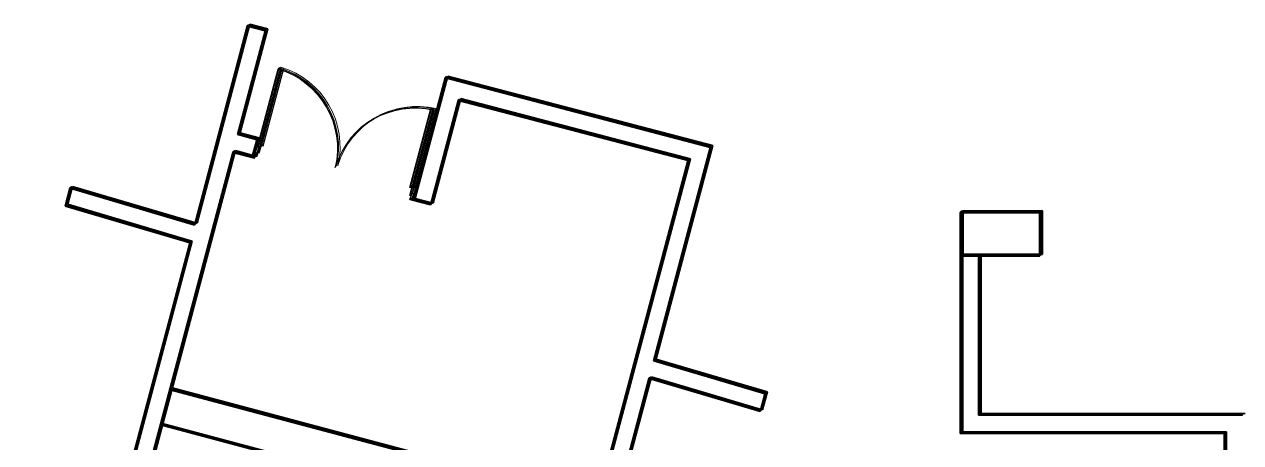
# Model space of a CAD drawing. Header units: inches. Extents: x 5 to 136470, y 9 to 138066.
# Drawn here: x 27309 to 37221, y 9719 to 13127 of the extents above; entities that cross this region are included whole.
import ezdxf

# ---------------------------------------------------------------- set-up
doc = ezdxf.new("R2010")
doc.units = ezdxf.units.IN
doc.header["$MEASUREMENT"] = 0
for name, color, linetype, lineweight in [('1', 7, 'Continuous', 35), ('A_COL', 250, 'Continuous', 40), ('A_ELE1', 250, 'Continuous', 20), ('A_WIN-DOR', 250, 'Continuous', 30)]:
    doc.layers.add(name, color=color, linetype=linetype, lineweight=lineweight)

# ---------------------------------------------------------------- blocks, each defined once
blk = doc.blocks.new('A$Cf98d7203')
for p, q in [((31968.5, 9215.7), (28489.5, 10141.1)), ((31891.4, 8925.7), (28411.1, 9851.5))]:
    blk.add_line(p, q)
at = {"layer": '1'}
for p, q in [((29120.6, 13102.6), (28689.5, 11481.9)), ((29265.7, 13064.6), (29120.6, 13102.6)), ((29265.7, 13064.6), (29040.9, 12219.2)), ((30467.9, 11684.4), (30732.9, 12680.4)), ((32893.8, 12114.5), (30732.9, 12680.4)), ((30612.9, 11645.8), (30839.4, 12497.4)), ((32710.1, 12007.5), (30839.4, 12497.4)), ((29196.8, 12177.7), (29040.9, 12219.2)), ((29158.3, 12032.7), (29196.8, 12177.7)), ((32431.3, 10376), (32893.8, 12114.5)), ((29002.3, 12074.2), (27120.8, 5000.8)), ((29179.9, 12027), (29002.3, 12074.2)), ((32710.1, 12007.5), (30605.1, 4094)), ((27674.8, 11781.8), (27636.3, 11636.7)), ((28689.5, 11481.9), (27674.8, 11781.8)), ((28651, 11336.9), (27636.3, 11636.7)), ((30612.9, 11645.8), (30467.9, 11684.4)), ((35580.1, 11581.2), (34930.1, 11581.2)), ((28651, 11336.9), (27300.1, 6258.4)), ((34930.1, 11281.2), (34930.1, 9783.4)), ((35080.1, 11231.2), (35080.1, 9933.4)), ((33337.6, 10108.2), (32431.3, 10376)), ((31071.4, 5263.5), (32392.8, 10231)), ((33299, 9963.2), (32392.8, 10231)), ((31967.5, 9215.9), (28489.5, 10141.1)), ((33337.6, 10108.2), (33299, 9963.2)), ((34930.1, 9933.4), (34930.1, 9933.4)), ((35080.1, 9933.4), (37230.1, 9933.4)), ((34930.1, 9783.4), (37080.1, 9783.4)), ((37080.1, 7031.1), (37080.1, 9783.4))]:
    blk.add_line(p, q, dxfattribs=at)
at = {"layer": 'A_COL'}
blk.add_lwpolyline([(35580.1, 11231.2), (35580.1, 11581.2), (34930.1, 11581.2), (34930.1, 11231.2)], close=True, dxfattribs=at)
at = {"layer": 'A_ELE1', "transparency": 33554687}
for centre, start, end in [((29179.5, 12105.2), 346.84668, 73.36248), ((30485.5, 11757.7), 76.84654, 163.36234)]:
    blk.add_arc(centre, 676.1, start, end, dxfattribs=at)
at = {"layer": 'A_WIN-DOR', "transparency": 33554687}
for p, q in [((29204.6, 12119.7), (29373, 12752.9)), ((29229.3, 12113.1), (29397.6, 12745.8)), ((30446.2, 11789.5), (30614.5, 12422.1)), ((30471, 11782.9), (30639.4, 12416.1)), ((29185.3, 12134.2), (29158.3, 12032.7)), ((29206.9, 12128.4), (29185.3, 12134.2)), ((29197.4, 12055.4), (29213.9, 12117.3)), ((29206.9, 12128.4), (29212.8, 12150.7)), ((29179.9, 12027), (29188.1, 12057.9)), ((29188.1, 12057.9), (29197.4, 12055.4)), ((29837.8, 11951.3), (29840.1, 11960)), ((29837.8, 11951.3), (29837.8, 11951.3)), ((29840.1, 11960), (29840.4, 11959.9)), ((30473.3, 11791.6), (30479.2, 11813.8)), ((30445.2, 11723.5), (30461.7, 11785.4)), ((30454.5, 11721), (30445.2, 11723.5)), ((30446.3, 11690.1), (30454.5, 11721)), ((30494.9, 11785.8), (30467.9, 11684.4)), ((30473.3, 11791.6), (30494.9, 11785.8))]:
    blk.add_line(p, q, dxfattribs=at)
at = {"layer": 'A_WIN-DOR'}
for p, q in [((29179.9, 12027), (29158.3, 12032.7)), ((30446.3, 11690.1), (30467.9, 11684.4))]:
    blk.add_line(p, q, dxfattribs=at)
at = {"layer": 'A_WIN-DOR', "transparency": 33554687}
for points in [[(29204.6, 12119.7), (29229.3, 12113.1)], [(29837.8, 11951.3), (29837.8, 11951.3)], [(30471, 11782.9), (30446.2, 11789.5)]]:
    blk.add_lwpolyline(points, dxfattribs=at)

msp = doc.modelspace()

# ---------------------------------------------------------------- linework, layer by layer
for p, q in [((31973.9, 9224.7), (28494.9, 10150.1)), ((31976.7, 9229.6), (28497.7, 10155)), ((31981.8, 9236.4), (28502.7, 10161.8)), ((31896.8, 8934.8), (28416.5, 9860.6)), ((31899.6, 8939.6), (28419.3, 9865.4)), ((31904.6, 8946.5), (28424.3, 9872.2))]:
    msp.add_line(p, q)
at = {"layer": '1'}
for p, q in [((29126, 13111.6), (28694.9, 11490.9)), ((29128.8, 13116.5), (28697.7, 11495.8)), ((29133.8, 13123.3), (28702.7, 11502.6)), ((29278.9, 13085.3), (29054.1, 12239.9)), ((29271.1, 13073.6), (29126, 13111.6)), ((29273.9, 13078.5), (29128.8, 13116.5)), ((29278.9, 13085.3), (29133.8, 13123.3)), ((29271.1, 13073.6), (29046.3, 12228.2)), ((29273.9, 13078.5), (29049.1, 12233.1)), ((30473.3, 11693.4), (30738.3, 12689.4)), ((30476.1, 11698.3), (30741.1, 12694.3)), ((30481.1, 11705.1), (30746.1, 12701.1)), ((32899.2, 12123.5), (30738.3, 12689.4)), ((32901.9, 12128.4), (30741.1, 12694.3)), ((32907, 12135.2), (30746.1, 12701.1)), ((30618.3, 11654.9), (30844.8, 12506.5)), ((30621.1, 11659.7), (30847.6, 12511.3)), ((30626.1, 11666.5), (30852.6, 12518.1)), ((32715.5, 12016.6), (30844.8, 12506.5)), ((32718.3, 12021.4), (30847.6, 12511.3)), ((32723.3, 12028.2), (30852.6, 12518.1)), ((29202.2, 12186.8), (29046.3, 12228.2)), ((29205, 12191.6), (29049.1, 12233.1)), ((29210, 12198.4), (29054.1, 12239.9)), ((29171.5, 12053.5), (29210, 12198.4)), ((29015.5, 12094.9), (27134, 5021.5)), ((29193.1, 12047.7), (29015.5, 12094.9)), ((29163.7, 12041.8), (29202.2, 12186.8)), ((29166.5, 12046.6), (29205, 12191.6)), ((32436.7, 10385.1), (32899.2, 12123.5)), ((32439.5, 10389.9), (32901.9, 12128.4)), ((32444.6, 10396.8), (32907, 12135.2)), ((29007.7, 12083.3), (27126.2, 5009.9)), ((29010.5, 12088.1), (27129, 5014.7)), ((29185.3, 12036), (29007.7, 12083.3)), ((29188.1, 12040.9), (29010.5, 12088.1)), ((32715.5, 12016.6), (30610.5, 4103.1)), ((32718.3, 12021.4), (30613.3, 4107.9)), ((32723.3, 12028.2), (30618.3, 4114.8)), ((27683, 11795.7), (27644.5, 11650.6)), ((27688, 11802.5), (27649.5, 11657.5)), ((28697.7, 11495.8), (27683, 11795.7)), ((28702.7, 11502.6), (27688, 11802.5)), ((27680.2, 11790.8), (27641.7, 11645.8)), ((28694.9, 11490.9), (27680.2, 11790.8)), ((30621.1, 11659.7), (30476.1, 11698.3)), ((30626.1, 11666.5), (30481.1, 11705.1)), ((28656.4, 11345.9), (27641.7, 11645.8)), ((28659.2, 11350.8), (27644.5, 11650.6)), ((28664.2, 11357.6), (27649.5, 11657.5)), ((30618.3, 11654.9), (30473.3, 11693.4)), ((35593.3, 11601.9), (34943.3, 11601.9)), ((35585.5, 11590.2), (34935.5, 11590.2)), ((35588.3, 11595.1), (34938.3, 11595.1)), ((28656.4, 11345.9), (27305.5, 6267.5)), ((28659.2, 11350.8), (27308.3, 6272.3)), ((28664.2, 11357.6), (27313.3, 6279.2)), ((34943.3, 11301.9), (34943.3, 9804.1)), ((34935.5, 11290.2), (34935.5, 9792.4)), ((34938.3, 11295.1), (34938.3, 9797.3)), ((35085.5, 11240.2), (35085.5, 9942.4)), ((35088.3, 11245.1), (35088.3, 9947.3)), ((35093.3, 11251.9), (35093.3, 9954.1)), ((33343, 10117.3), (32436.7, 10385.1)), ((33345.8, 10122.1), (32439.5, 10389.9)), ((33350.8, 10128.9), (32444.6, 10396.8)), ((31076.8, 5272.5), (32398.2, 10240.1)), ((31079.6, 5277.4), (32401, 10244.9)), ((31084.6, 5284.2), (32406, 10251.8)), ((33304.4, 9972.3), (32398.2, 10240.1)), ((33307.2, 9977.1), (32401, 10244.9)), ((33312.2, 9983.9), (32406, 10251.8)), ((31972.9, 9225), (28494.9, 10150.1)), ((31975.7, 9229.8), (28497.7, 10155)), ((31980.8, 9236.7), (28502.7, 10161.8)), ((33343, 10117.3), (33304.4, 9972.3)), ((33345.8, 10122.1), (33307.2, 9977.1)), ((33350.8, 10128.9), (33312.2, 9983.9)), ((34935.5, 9942.4), (34935.5, 9942.4)), ((34938.3, 9947.3), (34938.3, 9947.3)), ((34943.3, 9954.1), (34943.3, 9954.1)), ((35085.5, 9942.4), (37235.5, 9942.4)), ((35088.3, 9947.3), (37238.3, 9947.3)), ((35093.3, 9954.1), (37243.3, 9954.1)), ((34935.5, 9792.4), (37085.5, 9792.4)), ((34938.3, 9797.3), (37088.3, 9797.3)), ((34943.3, 9804.1), (37093.3, 9804.1)), ((37085.5, 7040.2), (37085.5, 9792.4)), ((37088.3, 7045), (37088.3, 9797.3)), ((37093.3, 7051.9), (37093.3, 9804.1))]:
    msp.add_line(p, q, dxfattribs=at)
at = {"layer": 'A_COL'}
for points in [[(35593.3, 11251.9), (35593.3, 11601.9), (34943.3, 11601.9), (34943.3, 11251.9)], [(35585.5, 11240.2), (35585.5, 11590.2), (34935.5, 11590.2), (34935.5, 11240.2)], [(35588.3, 11245.1), (35588.3, 11595.1), (34938.3, 11595.1), (34938.3, 11245.1)]]:
    msp.add_lwpolyline(points, close=True, dxfattribs=at)
at = {"layer": 'A_ELE1', "transparency": 33554687}
for centre, start, end in [((29184.8, 12114.2), 346.84668, 73.36248), ((29187.6, 12119.1), 346.84668, 73.36248), ((29192.7, 12125.9), 346.84668, 73.36248), ((30490.9, 11766.8), 76.84654, 163.36234), ((30493.7, 11771.6), 76.84654, 163.36234), ((30498.8, 11778.5), 76.84654, 163.36234)]:
    msp.add_arc(centre, 676.1, start, end, dxfattribs=at)
at = {"layer": 'A_WIN-DOR', "transparency": 33554687}
for p, q in [((29210, 12128.8), (29378.4, 12762)), ((29212.8, 12133.6), (29381.2, 12766.8)), ((29217.8, 12140.5), (29386.2, 12773.7)), ((29234.7, 12122.2), (29403, 12754.9)), ((29237.5, 12127.1), (29405.8, 12759.7)), ((29242.5, 12133.9), (29410.8, 12766.6)), ((30451.6, 11798.5), (30619.9, 12431.2)), ((30454.4, 11803.4), (30622.7, 12436.1)), ((30459.4, 11810.2), (30627.7, 12442.9)), ((30476.4, 11792), (30644.8, 12425.1)), ((30479.2, 11796.8), (30647.6, 12430)), ((30484.2, 11803.6), (30652.6, 12436.8)), ((29190.7, 12143.3), (29163.7, 12041.8)), ((29193.5, 12148.1), (29166.5, 12046.6)), ((29198.5, 12154.9), (29171.5, 12053.5)), ((29212.3, 12137.5), (29190.7, 12143.3)), ((29215.1, 12142.3), (29193.5, 12148.1)), ((29220.1, 12149.2), (29198.5, 12154.9)), ((29202.8, 12064.5), (29219.3, 12126.3)), ((29205.6, 12069.3), (29222.1, 12131.2)), ((29210.6, 12076.2), (29227.1, 12138)), ((29212.3, 12137.5), (29218.2, 12159.7)), ((29215.1, 12142.3), (29221, 12164.6)), ((29220.1, 12149.2), (29226, 12171.4)), ((29185.3, 12036), (29193.5, 12067)), ((29188.1, 12040.9), (29196.3, 12071.8)), ((29193.1, 12047.7), (29201.4, 12078.6)), ((29193.5, 12067), (29202.8, 12064.5)), ((29196.3, 12071.8), (29205.6, 12069.3)), ((29201.4, 12078.6), (29210.6, 12076.2)), ((29843.2, 11960.4), (29845.5, 11969.1)), ((29843.2, 11960.4), (29843.2, 11960.4)), ((29845.5, 11969.1), (29845.8, 11969)), ((29846, 11965.2), (29848.3, 11973.9)), ((29846, 11965.2), (29846, 11965.2)), ((29848.3, 11973.9), (29848.6, 11973.8)), ((29851, 11972), (29853.3, 11980.7)), ((29851, 11972), (29851, 11972)), ((29853.3, 11980.7), (29853.6, 11980.7)), ((30453.4, 11737.4), (30469.9, 11799.3)), ((30458.4, 11744.2), (30474.9, 11806.1)), ((30503.1, 11799.7), (30476.1, 11698.3)), ((30478.7, 11800.7), (30484.6, 11822.9)), ((30478.7, 11800.7), (30500.3, 11794.9)), ((30508.1, 11806.6), (30481.1, 11705.1)), ((30481.5, 11805.5), (30487.4, 11827.7)), ((30481.5, 11805.5), (30503.1, 11799.7)), ((30486.5, 11812.3), (30492.4, 11834.5)), ((30486.5, 11812.3), (30508.1, 11806.6)), ((30450.6, 11732.6), (30467.1, 11794.4)), ((30459.9, 11730.1), (30450.6, 11732.6)), ((30451.7, 11699.2), (30459.9, 11730.1)), ((30462.7, 11734.9), (30453.4, 11737.4)), ((30454.5, 11704), (30462.7, 11734.9)), ((30467.7, 11741.8), (30458.4, 11744.2)), ((30459.5, 11710.8), (30467.7, 11741.8)), ((30500.3, 11794.9), (30473.3, 11693.4))]:
    msp.add_line(p, q, dxfattribs=at)
at = {"layer": 'A_WIN-DOR'}
for p, q in [((29185.3, 12036), (29163.7, 12041.8)), ((29188.1, 12040.9), (29166.5, 12046.6)), ((29193.1, 12047.7), (29171.5, 12053.5)), ((30451.7, 11699.2), (30473.3, 11693.4)), ((30454.5, 11704), (30476.1, 11698.3)), ((30459.5, 11710.8), (30481.1, 11705.1))]:
    msp.add_line(p, q, dxfattribs=at)
at = {"layer": 'A_WIN-DOR', "transparency": 33554687}
for points in [[(29210, 12128.8), (29234.7, 12122.2)], [(29212.8, 12133.6), (29237.5, 12127.1)], [(29217.8, 12140.5), (29242.5, 12133.9)], [(29843.2, 11960.4), (29843.2, 11960.4)], [(29846, 11965.2), (29846, 11965.2)], [(29851, 11972), (29851, 11972)], [(30476.4, 11792), (30451.6, 11798.5)], [(30479.2, 11796.8), (30454.4, 11803.4)], [(30484.2, 11803.6), (30459.4, 11810.2)]]:
    msp.add_lwpolyline(points, dxfattribs=at)

# ---------------------------------------------------------------- block references
msp.add_blockref('A$Cf98d7203', (26.5, 24))

doc.saveas('drawing.dxf')
